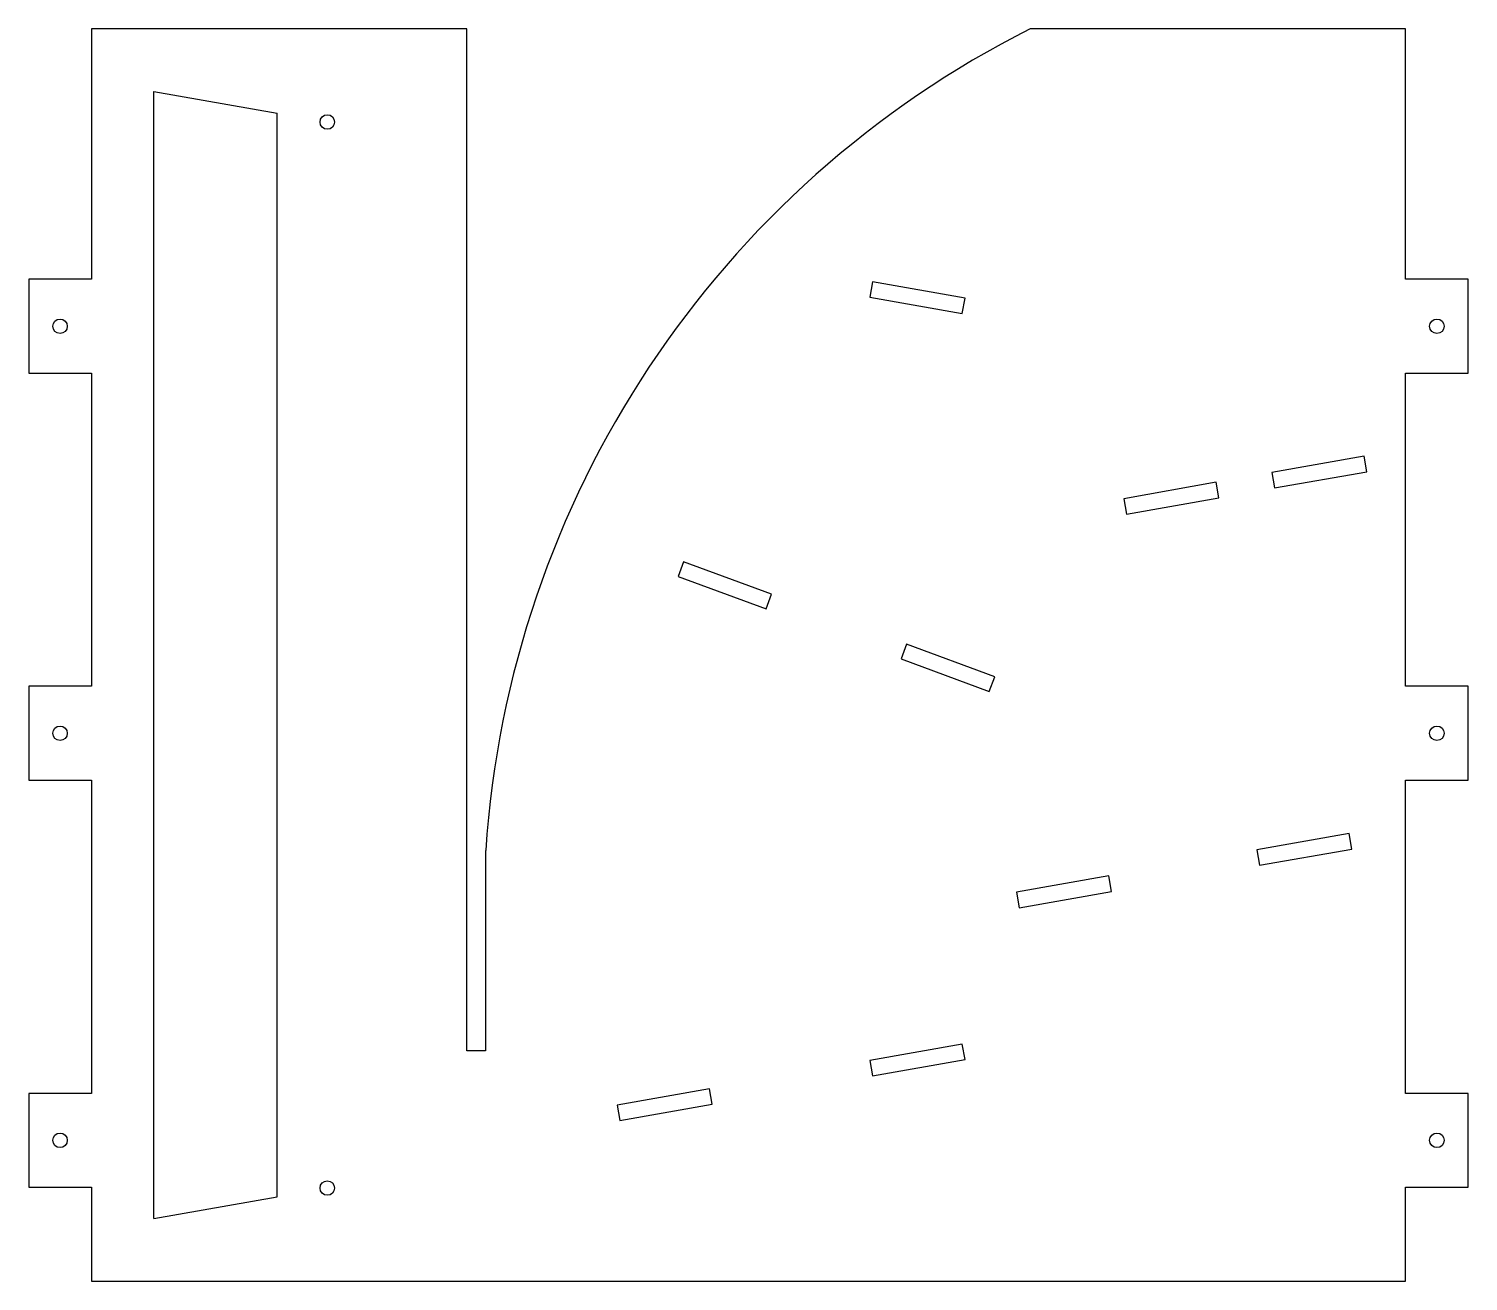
# Model space of a CAD drawing. Extents: x 0.2 to 11.7, y 0.8 to 10.8.
import ezdxf

# ---------------------------------------------------------------- set-up
doc = ezdxf.new("R2010")
doc.units = 0
doc.header["$MEASUREMENT"] = 0
doc.layers.get('0').update_dxf_attribs({"linetype": 'CONTINUOUS'})

msp = doc.modelspace()

# ---------------------------------------------------------------- linework, layer by layer
at = {"color": 5, "linetype": 'CONTINUOUS'}
for p, q in [((0.726, 10.805), (0.726, 8.805)), ((3.726, 10.805), (0.726, 10.805)), ((3.726, 2.645), (3.726, 10.805)), ((11.226, 10.805), (8.226, 10.805)), ((11.226, 8.805), (11.226, 10.805)), ((0.226, 8.805), (0.226, 8.055)), ((0.726, 8.805), (0.226, 8.805)), ((11.726, 8.805), (11.226, 8.805)), ((11.726, 8.055), (11.726, 8.805)), ((0.226, 8.055), (0.726, 8.055)), ((0.726, 8.055), (0.726, 5.555)), ((11.226, 8.055), (11.726, 8.055)), ((11.226, 5.555), (11.226, 8.055)), ((0.226, 5.555), (0.226, 4.805)), ((0.726, 5.555), (0.226, 5.555)), ((11.726, 5.555), (11.226, 5.555)), ((11.726, 4.805), (11.726, 5.555)), ((0.226, 4.805), (0.726, 4.805)), ((0.726, 4.805), (0.726, 2.305)), ((11.226, 4.805), (11.726, 4.805)), ((11.226, 2.305), (11.226, 4.805)), ((3.876, 4.245), (3.876, 2.645)), ((3.876, 2.645), (3.726, 2.645)), ((0.226, 2.305), (0.226, 1.555)), ((0.726, 2.305), (0.226, 2.305)), ((11.726, 2.305), (11.226, 2.305)), ((11.726, 1.555), (11.726, 2.305)), ((0.226, 1.555), (0.726, 1.555)), ((0.726, 1.555), (0.726, 0.805)), ((11.226, 1.555), (11.726, 1.555)), ((11.226, 0.805), (11.226, 1.555)), ((0.726, 0.805), (11.226, 0.805))]:
    msp.add_line(p, q, dxfattribs=at)
at = {"color": 1, "linetype": 'CONTINUOUS'}
for p, q in [((1.226, 10.305), (2.211, 10.132)), ((1.226, 1.305), (1.226, 10.305)), ((2.211, 1.479), (2.211, 10.132)), ((6.967, 8.785), (6.946, 8.662)), ((7.706, 8.655), (6.967, 8.785)), ((6.946, 8.662), (7.684, 8.532)), ((7.684, 8.532), (7.706, 8.655)), ((10.895, 7.392), (10.156, 7.262)), ((10.916, 7.269), (10.895, 7.392)), ((10.156, 7.262), (10.178, 7.139)), ((10.178, 7.139), (10.916, 7.269)), ((9.713, 7.184), (8.974, 7.053)), ((9.735, 7.06), (9.713, 7.184)), ((8.974, 7.053), (8.996, 6.93)), ((8.996, 6.93), (9.735, 7.06)), ((5.457, 6.55), (5.414, 6.433)), ((6.161, 6.291), (5.457, 6.55)), ((5.414, 6.433), (6.117, 6.173)), ((6.117, 6.173), (6.161, 6.291)), ((7.239, 5.892), (7.196, 5.775)), ((7.943, 5.632), (7.239, 5.892)), ((7.196, 5.775), (7.9, 5.515)), ((7.9, 5.515), (7.943, 5.632)), ((10.775, 4.379), (10.037, 4.249)), ((10.797, 4.256), (10.775, 4.379)), ((10.058, 4.126), (10.797, 4.256)), ((10.037, 4.249), (10.058, 4.126)), ((8.855, 4.041), (8.116, 3.911)), ((8.877, 3.918), (8.855, 4.041)), ((8.116, 3.911), (8.138, 3.787)), ((8.138, 3.787), (8.877, 3.918)), ((7.684, 2.698), (6.946, 2.568)), ((7.706, 2.575), (7.684, 2.698)), ((6.946, 2.568), (6.967, 2.444)), ((6.967, 2.444), (7.706, 2.575)), ((5.665, 2.342), (4.927, 2.212)), ((5.687, 2.219), (5.665, 2.342)), ((4.927, 2.212), (4.948, 2.088)), ((4.948, 2.088), (5.687, 2.219)), ((1.226, 1.305), (2.211, 1.479))]:
    msp.add_line(p, q, dxfattribs=at)
for centre in [(2.611, 10.061), (0.476, 8.43), (11.476, 8.43), (0.476, 5.18), (11.476, 5.18), (0.476, 1.93), (11.476, 1.93), (2.611, 1.549)]:
    msp.add_circle(centre, 0.058, dxfattribs=at)
at = {"color": 5, "linetype": 'CONTINUOUS'}
msp.add_arc((11.792, 3.718), 7.933, 116.7102, 176.1926, dxfattribs=at)

doc.saveas('drawing.dxf')
